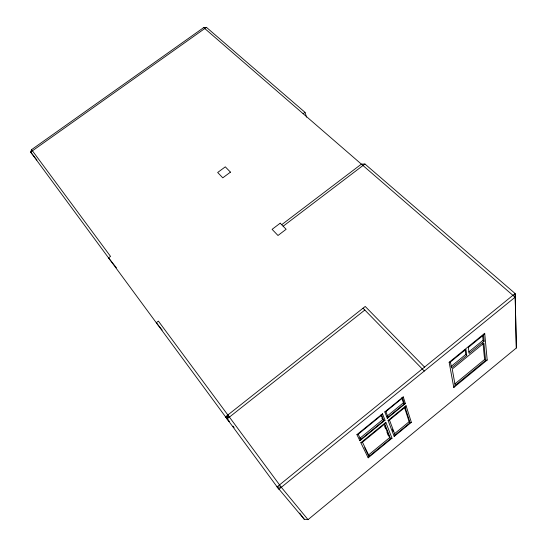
<?xml version="1.0" encoding="UTF-8"?>
<svg xmlns="http://www.w3.org/2000/svg" width="547" height="547" viewBox="0 0 547 547"><rect width="100%" height="100%" fill="white"/><g stroke="black" fill="none" stroke-linecap="round" stroke-linejoin="round"><path stroke-width="0.82" d="M516.334 347.988L515.124 293.52L277.103 486.871L304.207 519.219L308.029 519.65L516.334 347.988L515.124 293.52L364.938 164.018L361.376 164.127L281.684 224.701M229.248 421.566L227.094 418.934L227.853 414.982M31.576 149.652L30.646 152.073L278.888 489.285L515.096 297.226L203.689 27.596L31.576 149.652L110.549 256.406L108.545 257.89L116.408 267.798M359.885 440.732L360.692 439.446L383.809 420.568L385.013 420.212L382.517 413.785L356.924 434.639L359.885 440.732L385.013 420.212M356.924 434.639L358.196 434.25L381.669 415.111L382.517 413.785M387.283 418.352L388.014 417.217L404.37 403.864L405.382 403.577L403.248 396.89L384.828 411.898L387.283 418.352L405.382 403.577M360.849 442.714L362.463 442.202L384.746 423.987L385.826 422.305L392.014 438.215L368.165 457.805L360.849 442.714L385.826 422.305M384.828 411.898L385.888 411.59L402.496 398.052L403.248 396.89M368.165 457.805L369.191 456.232L390.537 438.694L392.014 438.215M388.083 420.458L389.471 420.034L405.088 407.276L406.079 405.751L411.358 422.325L394.175 436.444L388.083 420.458L406.079 405.751M394.175 436.444L395.112 435.015L410.072 422.728L411.358 422.325M483.527 335.037L484.122 341.219L469.141 353.458L468.335 347.434L483.527 335.037L484.697 333.308L487.192 360.022L453.784 387.467L449.155 362.292L484.697 333.308M453.784 387.467L455.186 385.409L485.592 360.432L487.192 360.022M454.865 383.905L484.601 359.488L482.96 342.99M362.463 442.202L369.191 456.232L368.288 455.166L389.621 437.655L384.411 424.472M394.196 433.976L409.135 421.71L404.37 407.002M359.762 438.345L382.859 419.494L381.013 414.811M387.057 416.151L403.399 402.811L401.751 397.717M468.772 351.947L483.09 340.248L482.632 335.612M451.138 366.401L465.764 354.456L465.107 349.875M466.782 355.441L451.507 367.919L450.434 361.977L465.928 349.342L466.782 355.441L465.764 354.456M229.316 421.436L225.535 416.814L365.225 306.457L424.561 367.085M227.094 418.934L364.828 310.033M283.161 226.219L364.938 164.018M303.147 113.708L305 112.333L206.438 27.35L203.689 27.596M206.438 27.35L30.646 152.073L36.909 160.059M449.155 362.292L450.434 361.977M225.535 416.814L229.412 417.094M277.103 486.871L281.343 487.295L308.029 519.65M483.09 340.248L484.122 341.219M484.601 359.488L485.592 360.432L483.91 343.126L452.239 369.013L455.186 385.409M363.037 308.193L424.294 371.057M403.399 402.811L404.37 403.864L402.496 398.052M409.135 421.71L410.072 422.728L405.088 407.276M381.902 418.421L383.809 420.568L381.669 415.111M389.621 437.655L390.537 438.694L384.746 423.987M233.022 426.168L234.095 427.487M162.158 330.067L156.278 322.737L158.411 321.116L281.343 487.295M299.667 513.079L304.207 519.219M364.733 447.767L368.288 455.166M358.196 434.25L360.692 439.446M384.698 426.516L385.621 428.848M386.859 431.952L388.397 435.836M385.888 411.59L388.014 417.217M392.404 429.238L393.3 431.61M389.471 420.034L395.112 435.015M305 112.333L306.587 117.147M280.208 223.19L272.105 229.343L277.992 235.49L286.143 229.275L280.208 223.19M230.458 172.134L222.779 177.83L217.672 172.49L225.302 166.842L230.458 172.134"/></g></svg>
